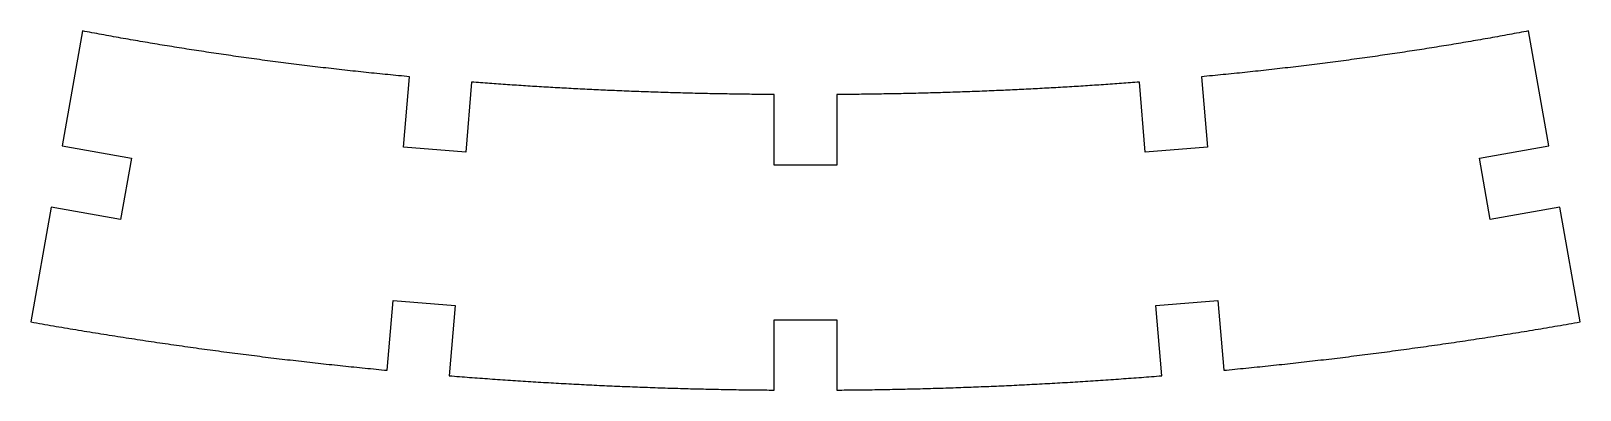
# Model space of a CAD drawing. Header units: millimetres. Extents: x -108.3 to -28.3, y -16.3 to 2.3.
import ezdxf

# ---------------------------------------------------------------- set-up
doc = ezdxf.new("R2010")
doc.units = ezdxf.units.MM
doc.layers.add('PERIMETER', color=5, linetype='CONTINUOUS')

msp = doc.modelspace()

# ---------------------------------------------------------------- linework, layer by layer
at = {"layer": 'PERIMETER'}
for p, q in [((-105.634, 2.302), (-106.682, -3.636)), ((-29.894, -3.636), (-30.941, 2.302)), ((-89.046, -3.703), (-88.739, -0.067)), ((-85.531, -0.347), (-85.838, -3.974)), ((-85.53, -0.342), (-85.531, -0.347)), ((-51.045, -0.347), (-51.045, -0.342)), ((-50.738, -3.974), (-51.045, -0.347)), ((-47.837, -0.067), (-47.529, -3.703)), ((-69.898, -4.632), (-69.898, -0.987)), ((-66.678, -0.987), (-66.678, -4.632)), ((-106.682, -3.636), (-103.097, -4.268)), ((-85.838, -3.974), (-89.046, -3.703)), ((-47.529, -3.703), (-50.738, -3.974)), ((-33.479, -4.268), (-29.894, -3.636)), ((-103.097, -4.268), (-103.656, -7.439)), ((-66.678, -4.632), (-69.898, -4.632)), ((-32.92, -7.439), (-33.479, -4.268)), ((-107.241, -6.807), (-108.288, -12.746)), ((-103.656, -7.439), (-107.241, -6.807)), ((-29.335, -6.807), (-32.92, -7.439)), ((-28.288, -12.746), (-29.335, -6.807)), ((-89.891, -15.244), (-89.585, -11.628)), ((-89.585, -11.628), (-86.377, -11.899)), ((-86.377, -11.899), (-86.684, -15.526)), ((-50.199, -11.899), (-46.991, -11.628)), ((-49.892, -15.526), (-50.199, -11.899)), ((-46.991, -11.628), (-46.685, -15.244)), ((-69.898, -16.267), (-69.898, -12.632)), ((-69.898, -12.632), (-66.678, -12.632)), ((-66.678, -12.632), (-66.678, -16.267))]:
    msp.add_line(p, q, dxfattribs=at)
for points in [[(-88.739, -0.067), (-97.48, 0.753), (-105.634, 2.302)], [(-30.941, 2.302), (-39.096, 0.753), (-47.837, -0.067)], [(-69.898, -0.987), (-77.93, -0.933), (-85.53, -0.342)], [(-51.045, -0.342), (-58.645, -0.933), (-66.678, -0.987)], [(-108.288, -12.746), (-99.089, -14.368), (-89.891, -15.244)], [(-46.685, -15.244), (-37.486, -14.368), (-28.288, -12.746)], [(-86.684, -15.526), (-78.291, -16.207), (-69.898, -16.267)], [(-66.678, -16.267), (-58.285, -16.207), (-49.892, -15.526)]]:
    msp.add_open_spline(points, degree=2, dxfattribs=at)

doc.saveas('drawing.dxf')
